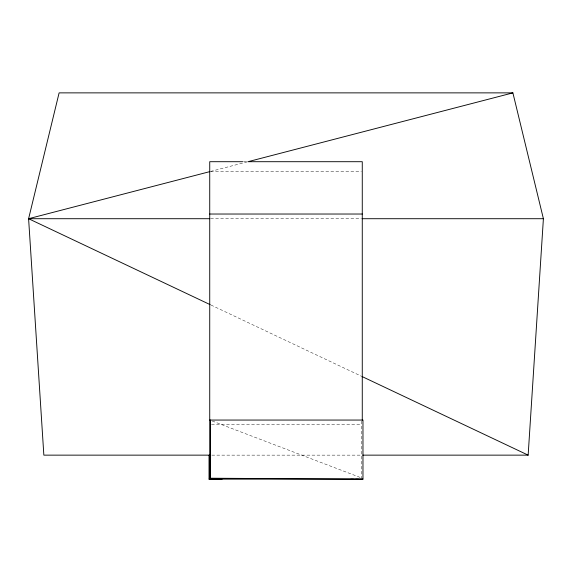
<?xml version="1.0" encoding="UTF-8"?>
<svg xmlns="http://www.w3.org/2000/svg" width="572" height="572" viewBox="0 0 572 572"><rect width="100%" height="100%" fill="white"/><g stroke="black" fill="none" stroke-linecap="round" stroke-linejoin="round"><path stroke-width="0.43" stroke-dasharray="2.86 2.15" d="M210.582 171.428L247.991 161.704M350.672 478.292L361.561 478.228L361.561 420.942M243.543 161.704L247.104 161.704M210.625 171.65L361.375 171.65M210.625 218.711L361.375 218.711M211.518 424.746L361.375 424.746M211.84 455.14L361.947 455.14M212.233 421.013L361.433 477.906M210.989 305.033L361.096 376.076"/><path stroke-width="0.86" d="M209.731 464.335L209.731 454.697M362.841 455.14L528.149 455.14L543.4 218.711L512.891 92.871L59.109 92.871L28.6 218.711L43.851 455.14L210.053 455.14M210.439 420.055L210.439 478.228L209.731 479.129L209.731 161.704L242.657 161.704M210.181 304.654L28.6 218.711L209.731 171.65M512.891 92.871L247.991 161.704L362.269 161.704L362.269 420.284M209.03 455.319L209.03 479.129L222.222 479.05M209.731 214.028L362.269 214.028M28.6 218.711L209.731 218.711M362.269 218.711L543.4 218.711M209.731 420.055L362.97 420.055L362.97 479.129L209.03 479.129M210.439 478.228L362.97 479.129M361.897 376.462L528.149 455.14"/></g></svg>
